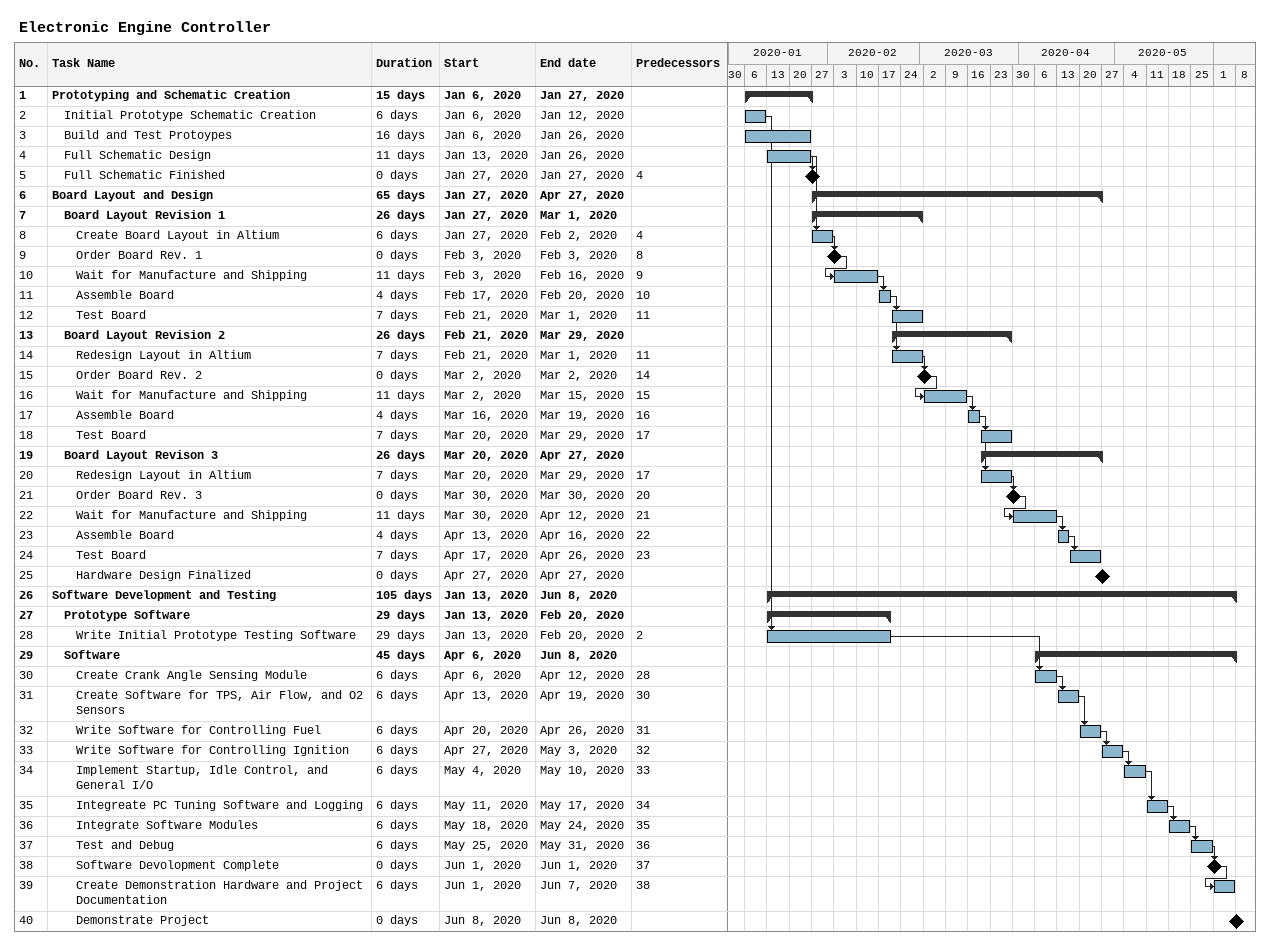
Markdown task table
Electronic Engine Controller

| ID | Level | Task | Duration | Start | Finish | Predecessors |
|---|---|---|---|---|---|---|
| 1 | 1 | **Prototyping and Schematic Creation** | 15d | 2020-01-06 | 2020-01-27 |  |
| 2 | 2 | Initial Prototype Schematic Creation | 6d | 2020-01-06 | 2020-01-12 |  |
| 3 | 2 | Build and Test Protoypes | 16d | 2020-01-06 | 2020-01-26 |  |
| 4 | 2 | Full Schematic Design | 11d | 2020-01-13 | 2020-01-26 |  |
| 5 | 2 | Full Schematic Finished | 0d | 2020-01-27 | 2020-01-27 | 4 |
| 6 | 1 | **Board Layout and Design** | 65d | 2020-01-27 | 2020-04-27 |  |
| 7 | 2 | **Board Layout Revision 1** | 26d | 2020-01-27 | 2020-03-01 |  |
| 8 | 3 | Create Board Layout in Altium | 6d | 2020-01-27 | 2020-02-02 | 4 |
| 9 | 3 | Order Board Rev. 1 | 0d | 2020-02-03 | 2020-02-03 | 8 |
| 10 | 3 | Wait for Manufacture and Shipping | 11d | 2020-02-03 | 2020-02-16 | 9 |
| 11 | 3 | Assemble Board | 4d | 2020-02-17 | 2020-02-20 | 10 |
| 12 | 3 | Test Board | 7d | 2020-02-21 | 2020-03-01 | 11 |
| 13 | 2 | **Board Layout Revision 2** | 26d | 2020-02-21 | 2020-03-29 |  |
| 14 | 3 | Redesign Layout in Altium | 7d | 2020-02-21 | 2020-03-01 | 11 |
| 15 | 3 | Order Board Rev. 2 | 0d | 2020-03-02 | 2020-03-02 | 14 |
| 16 | 3 | Wait for Manufacture and Shipping | 11d | 2020-03-02 | 2020-03-15 | 15 |
| 17 | 3 | Assemble Board | 4d | 2020-03-16 | 2020-03-19 | 16 |
| 18 | 3 | Test Board | 7d | 2020-03-20 | 2020-03-29 | 17 |
| 19 | 2 | **Board Layout Revison 3** | 26d | 2020-03-20 | 2020-04-27 |  |
| 20 | 3 | Redesign Layout in Altium | 7d | 2020-03-20 | 2020-03-29 | 17 |
| 21 | 3 | Order Board Rev. 3 | 0d | 2020-03-30 | 2020-03-30 | 20 |
| 22 | 3 | Wait for Manufacture and Shipping | 11d | 2020-03-30 | 2020-04-12 | 21 |
| 23 | 3 | Assemble Board | 4d | 2020-04-13 | 2020-04-16 | 22 |
| 24 | 3 | Test Board | 7d | 2020-04-17 | 2020-04-26 | 23 |
| 25 | 3 | Hardware Design Finalized | 0d | 2020-04-27 | 2020-04-27 |  |
| 26 | 1 | **Software Development and Testing** | 105d | 2020-01-13 | 2020-06-08 |  |
| 27 | 2 | **Prototype Software** | 29d | 2020-01-13 | 2020-02-20 |  |
| 28 | 3 | Write Initial Prototype Testing Software | 29d | 2020-01-13 | 2020-02-20 | 2 |
| 29 | 2 | **Software** | 45d | 2020-04-06 | 2020-06-08 |  |
| 30 | 3 | Create Crank Angle Sensing Module | 6d | 2020-04-06 | 2020-04-12 | 28 |
| 31 | 3 | Create Software for TPS, Air Flow, and O2 Sensors | 6d | 2020-04-13 | 2020-04-19 | 30 |
| 32 | 3 | Write Software for Controlling Fuel | 6d | 2020-04-20 | 2020-04-26 | 31 |
| 33 | 3 | Write Software for Controlling Ignition | 6d | 2020-04-27 | 2020-05-03 | 32 |
| 34 | 3 | Implement Startup, Idle Control, and General I/O | 6d | 2020-05-04 | 2020-05-10 | 33 |
| 35 | 3 | Integreate PC Tuning Software and Logging | 6d | 2020-05-11 | 2020-05-17 | 34 |
| 36 | 3 | Integrate Software Modules | 6d | 2020-05-18 | 2020-05-24 | 35 |
| 37 | 3 | Test and Debug | 6d | 2020-05-25 | 2020-05-31 | 36 |
| 38 | 3 | Software Devolopment Complete | 0d | 2020-06-01 | 2020-06-01 | 37 |
| 39 | 3 | Create Demonstration Hardware and Project Documentation | 6d | 2020-06-01 | 2020-06-07 | 38 |
| 40 | 3 | Demonstrate Project | 0d | 2020-06-08 | 2020-06-08 |  |
